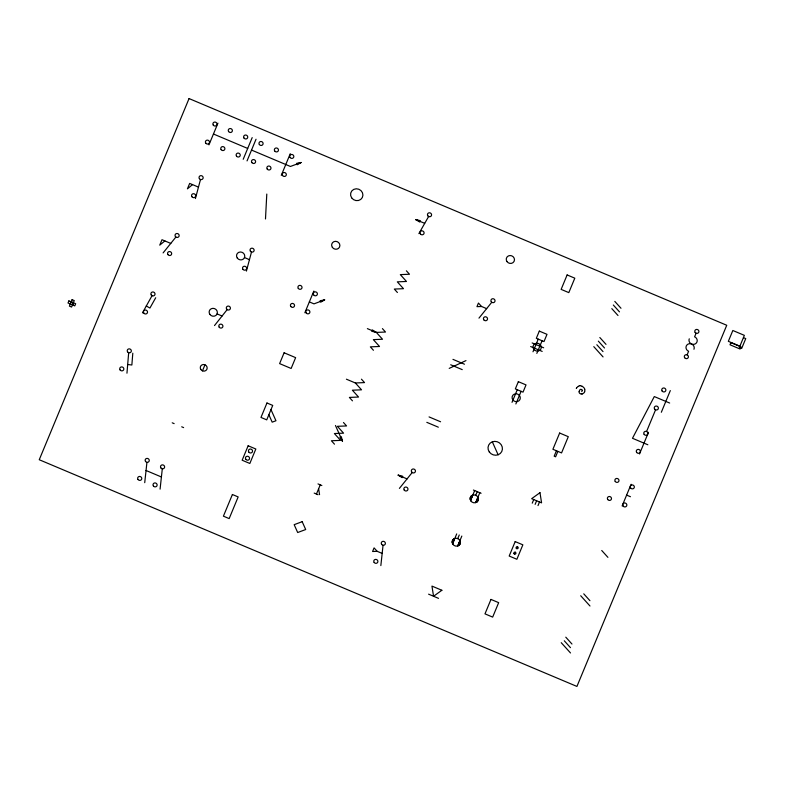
<?xml version="1.0" encoding="UTF-8"?>
<svg xmlns="http://www.w3.org/2000/svg" width="785" height="785" viewBox="0 0 785 785"><rect width="100%" height="100%" fill="white"/><g stroke="black" fill="none" stroke-linecap="round" stroke-linejoin="round"><path stroke-width="1.18" d="M265.487 218.966L266.792 194.052M132.802 353.201L131.86 365.005L127.739 364.505M126.954 373.189L128.681 352.7M144.725 482.667L146.932 462.375M160.081 489.143L162.299 468.851M380.843 565.592L383.051 545.31M195.416 198.566L200.509 179.49M246.402 271.1L251.494 252.034M70.169 303.913L71.052 301.783M72.612 304.943L73.496 302.814M208.957 144.852L217.945 123.176M243.203 159.286L252.191 137.62M247.039 160.905L256.028 139.239M281.285 175.349L290.273 153.674M202.461 370.854L204.973 364.809M304.855 312.744L313.843 291.068M316.433 494.04L320.241 484.855M452.592 543.819L456.703 533.908M470.568 500.477L474.68 490.566M512.026 402.342L517.266 389.703M532.995 351.778L538.235 339.14M457.763 538.598L459.264 534.987M475.739 495.257L477.241 491.645M515.863 403.961L521.103 391.322M536.832 353.397L542.082 340.759M457.714 545.977L461.825 536.067M475.69 502.635L479.802 492.725M532.25 503.165L533.741 499.554M579.359 390.95L579.781 389.968A5.034 4.73 25.3 0 1 580.272 389.497L580.478 389.389A1.344 1.256 25.3 0 1 580.959 389.35L581.155 389.389A2.453 2.306 25.3 0 1 581.469 389.527A1.56 1.462 25.3 0 1 581.989 389.939M556.428 450.767L554.181 456.183L555.613 456.791L557.86 451.375M514.528 554.043L515.274 552.238M516.775 548.627L517.521 546.821M535.125 504.382L536.626 500.771M538.01 505.599L539.501 501.978M646.575 431.495L655.563 409.819M639.51 453.975L648.498 432.299M622.122 505.942L631.111 484.276M661.333 412.253L670.321 390.587M687.111 354.879L688.602 351.268A4.17 3.915 25.3 0 1 686.267 346.028A4.17 3.915 25.3 0 1 691.605 344.036A4.17 3.915 25.3 0 0 696.943 342.044A4.17 3.915 25.3 0 0 694.597 336.814L696.099 333.203M142.477 312.862L152.045 295.68M155.705 297.75L149.925 308.044L146.275 305.973M418.886 233.616L428.62 216.503M214.511 325.559L227.13 309.653M163.103 252.907L175.869 237.08M478.968 318.131L491.744 302.303M399.398 488.398L412.164 472.56M576.602 387.967L577.161 387.348A1.177 1.099 25.3 0 1 577.377 387.113L578.231 386.406M192.551 184.622L187.429 188.832L189.676 183.415L198.477 187.124M164.879 240.926L159.748 245.136L161.995 239.71L170.796 243.429M301.097 162.485L297.162 164.762L296.544 163.368L301.097 162.485L290.421 166.469L251.534 150.072M324.666 299.88L320.731 302.156L320.113 300.763L324.666 299.88L313.99 303.864L309.349 301.901M449.206 368.391L465.976 360.609M581.754 391.587L582.244 390.704A1.452 1.364 25.3 0 0 582.225 390.39L582.146 390.174M582.303 393.913L582.568 393.805A21.391 20.067 25.3 0 0 583.746 393.01A4.327 4.062 25.3 0 0 584.06 392.755A2.051 1.923 25.3 0 0 584.472 392.225A3.523 3.297 25.3 0 0 584.658 391.774A5.73 5.367 25.3 0 0 584.756 391.401M481.539 306.484L476.956 306.67L478.448 303.059L481.539 306.484L486.661 308.642M373.434 350.277L370.343 346.852L379.528 346.479L373.336 339.63L382.521 339.257L376.339 332.408L372.296 329.906L371.737 331.26L376.339 332.408L385.513 332.035L382.423 328.611M346.401 379.194L355.36 382.972L364.544 382.599L361.453 379.175M377.173 551.315L372.581 551.502L374.082 547.891L377.173 551.315L382.167 553.425M415.697 219.545L420.299 220.683L419.739 222.037L415.697 219.545L424.656 223.323M398.123 475.131L402.725 476.269L402.165 477.633L398.123 475.131L407.091 478.909M743.444 337.628L745.75 338.6L741.678 348.422L739.372 347.451L744.357 335.352L732.837 330.495L728.343 341.328L739.862 346.185M213.451 134.009L247.697 148.453M532.152 342.937L543.671 347.794M669.664 403.039L654.297 396.562L632.484 438.285L647.841 444.761M530.65 346.548L542.18 351.405M244.498 257.568L249.453 259.658M452.955 359.363L464.475 364.22M367.37 328.63L376.339 332.408M450.708 364.78L462.228 369.637M217.092 313.912L222.047 316.002M626.616 495.109L630.463 496.728M429.061 416.913L440.581 421.771M426.814 422.34L438.334 427.197M71.209 301.803L73.378 302.716M473.394 490.026L481.077 493.265M318.003 483.913L321.85 485.532M172.219 422.811L174.142 423.625M181.698 426.795L183.621 427.609M314.196 493.098L318.043 494.717M146.02 470.48L161.376 476.956M428.59 594.166L438.521 598.347M582.019 386.249L581.832 386.161A10.254 9.616 25.3 0 0 581.41 385.975A1.541 1.442 25.3 0 0 581.086 385.877A9.292 8.713 25.3 0 0 579.958 385.739M614.802 301.401L620.994 308.26M613.311 305.022L619.493 311.871M611.809 308.633L617.991 315.482M599.828 337.521L606.01 344.37M598.327 341.132L604.509 347.981M596.826 344.743L603.008 351.592M593.784 346.646L603.057 356.92M406.394 270.815L409.485 274.25L400.311 274.622L406.493 281.472L397.308 281.844L403.49 288.694L394.315 289.066L397.406 292.491M601.732 550.491L607.914 557.35M583.755 593.833L589.937 600.692M580.714 595.736L589.986 606.01M355.36 382.972L361.542 389.821L352.367 390.194L358.549 397.043L349.374 397.416L352.465 400.841M565.779 637.175L571.961 644.024M564.278 640.786L570.459 647.645M561.236 642.689L570.509 652.963M343.477 422.516L346.568 425.941L337.383 426.314L343.565 433.163L334.39 433.536L340.572 440.385L331.398 440.758L334.488 444.182M342.495 441.199L339.925 437.294L341.338 436.774L342.495 441.199L335.47 425.499M477.682 497.818L478.369 499.103M477.447 498.397L478.261 499.937M477.201 498.975L478.045 500.565M476.966 499.554L477.771 501.075M476.73 500.133L477.447 501.497M476.485 500.712L477.094 501.86M476.25 501.291L476.701 502.155M476.004 501.87L476.289 502.4M472.05 495.413L472.393 496.071M471.638 495.678L472.158 496.65M471.265 495.992L471.913 497.229M470.921 496.375L471.677 497.808M470.608 496.826L471.432 498.387M470.352 497.366L471.196 498.966M470.176 498.053L470.951 499.535M470.136 499.024L470.715 500.114M459.706 541.159L460.393 542.455M459.47 541.738L460.285 543.279M459.225 542.317L460.069 543.907M458.989 542.896L459.794 544.417M458.744 543.475L459.47 544.839M458.509 544.054L459.117 545.202M458.273 544.633L458.725 545.496M458.028 545.212L458.312 545.742M454.073 538.755L454.417 539.413M453.661 539.02L454.181 539.992M453.288 539.334L453.936 540.571M452.935 539.717L453.701 541.15M452.631 540.168L453.455 541.729M452.376 540.708L453.22 542.298M452.189 541.395L452.974 542.877M452.16 542.366L452.739 543.456M492.323 441.827L498.112 454.77M270.982 409.633L275.957 420.75L272.179 422.153L268.863 414.745M318.622 488.77L319.564 494.648M579.173 391.558A19.419 18.212 25.3 0 1 579.31 391.087M579.124 391.774A4.641 4.357 25.3 0 0 579.085 392.058L579.104 392.294A2.424 2.267 25.3 0 0 579.242 392.696A1.58 1.482 25.3 0 0 579.467 393.059A2.296 2.149 25.3 0 0 579.84 393.413A3.12 2.924 25.3 0 0 580.37 393.756A1.403 1.315 25.3 0 0 580.772 393.893A6.123 5.74 25.3 0 0 581.135 393.952M582.303 393.913A5.858 5.495 25.3 0 1 581.342 393.962M584.835 389.939A16.279 15.268 25.3 0 1 584.825 390.901M584.796 389.546A9.273 8.694 25.3 0 0 584.717 389.164A4.749 4.455 25.3 0 0 584.599 388.771A1.864 1.747 25.3 0 0 584.364 388.3A3.268 3.062 25.3 0 0 584.148 388.016A12.325 11.559 25.3 0 0 583.785 387.623A7.222 6.78 25.3 0 0 583.49 387.339L583.284 387.142A6.025 5.652 25.3 0 0 582.47 386.475A4.995 4.681 25.3 0 0 582.136 386.308M579.84 385.749A1.531 1.433 25.3 0 0 579.261 385.847A3.837 3.591 25.3 0 0 578.741 386.092A12.089 11.343 25.3 0 0 578.349 386.328M576.268 388.418A8.488 7.958 25.3 0 1 576.484 388.114M693.95 349.266A4.17 3.915 25.3 0 0 691.605 344.036A4.17 3.915 25.3 0 1 689.259 338.806M68.894 300.871L68.01 303L74.781 305.856L75.664 303.726L68.894 300.871M72.092 299.674L69.414 306.13L71.582 307.043L74.261 300.586L72.092 299.674M189.057 98.567L39.25 459.735L576.926 686.433L726.743 325.265L189.057 98.567M284.111 352.779L279.617 363.612L291.137 368.469L295.631 357.636L284.111 352.779M248.148 445.772L242.153 460.226L249.836 463.464L255.832 449.01L248.148 445.772M266.969 402.99L260.973 417.434L266.733 419.867L272.729 405.413L266.969 402.99M232.399 494.501L223.411 516.167L229.171 518.6L238.159 496.925L232.399 494.501M518.345 381.667L515.343 388.899L523.026 392.137L526.019 384.905L518.345 381.667M539.315 331.103L536.322 338.325L544.005 341.563L546.998 334.341L539.315 331.103M567.123 274.936L561.138 289.38L568.811 292.619L574.806 278.175L567.123 274.936M559.646 433.035L552.905 449.285L561.55 452.925L568.291 436.676L559.646 433.035M490.978 599.416L484.983 613.86L492.666 617.108L498.661 602.654L490.978 599.416M515.186 541.591L509.19 556.035L516.873 559.273L522.859 544.829L515.186 541.591M730.894 342.603L729.991 344.772L740.078 349.021L740.971 346.852L730.894 342.603M539.972 492.686L531.661 498.681L541.581 502.861L539.972 492.686M441.867 590.271L433.555 596.257L431.946 586.091L441.867 590.271M302.176 521.682L294.169 524.674L297.682 532.524L305.699 529.532L302.176 521.682M512.801 399.82A4.17 3.905 25.3 0 0 519.915 399.614A4.17 3.905 25.3 0 0 515.863 393.785A4.17 3.905 25.3 0 0 512.801 399.82M200.803 369.47A3.493 3.277 25.3 0 0 206.779 369.509A3.493 3.277 25.3 0 0 203.57 364.515A3.493 3.277 25.3 0 0 200.803 369.47M138.013 479.468A2.08 1.953 25.3 0 0 141.575 479.36A2.08 1.953 25.3 0 0 139.544 476.446A2.08 1.953 25.3 0 0 138.013 479.468M145.51 461.413A2.08 1.953 25.3 0 0 149.062 461.305A2.08 1.953 25.3 0 0 147.04 458.391A2.08 1.953 25.3 0 0 145.51 461.413M153.379 485.944A2.08 1.953 25.3 0 0 156.931 485.837A2.08 1.953 25.3 0 0 154.91 482.922A2.08 1.953 25.3 0 0 153.379 485.944M160.866 467.889A2.08 1.953 25.3 0 0 164.428 467.781A2.08 1.953 25.3 0 0 162.397 464.867A2.08 1.953 25.3 0 0 160.866 467.889M120.085 369.931A2.08 1.953 25.3 0 0 123.647 369.823A2.08 1.953 25.3 0 0 121.616 366.909A2.08 1.953 25.3 0 0 120.085 369.931M127.582 351.866A2.08 1.953 25.3 0 0 131.134 351.768A2.08 1.953 25.3 0 0 129.113 348.854A2.08 1.953 25.3 0 0 127.582 351.866M143.773 313.048A2.08 1.953 25.3 0 0 147.325 312.94A2.08 1.953 25.3 0 0 145.304 310.026A2.08 1.953 25.3 0 0 143.773 313.048M151.26 294.983A2.08 1.953 25.3 0 0 154.822 294.875A2.08 1.953 25.3 0 0 152.79 291.961A2.08 1.953 25.3 0 0 151.26 294.983M167.911 254.575A2.08 1.953 25.3 0 0 171.473 254.468A2.08 1.953 25.3 0 0 169.442 251.553A2.08 1.953 25.3 0 0 167.911 254.575M175.408 236.52A2.08 1.953 25.3 0 0 178.96 236.413A2.08 1.953 25.3 0 0 176.939 233.498A2.08 1.953 25.3 0 0 175.408 236.52M191.913 196.721A2.08 1.953 25.3 0 0 195.475 196.613A2.08 1.953 25.3 0 0 193.444 193.699A2.08 1.953 25.3 0 0 191.913 196.721M199.4 178.666A2.08 1.953 25.3 0 0 202.962 178.558A2.08 1.953 25.3 0 0 200.931 175.644A2.08 1.953 25.3 0 0 199.4 178.666M209.86 314.373A4.17 3.905 25.3 0 0 216.974 314.167A4.17 3.905 25.3 0 0 212.921 308.338A4.17 3.905 25.3 0 0 209.86 314.373M219.172 327.149A2.08 1.953 25.3 0 0 222.724 327.051A2.08 1.953 25.3 0 0 220.703 324.136A2.08 1.953 25.3 0 0 219.172 327.149M226.659 309.094A2.08 1.953 25.3 0 0 230.221 308.986A2.08 1.953 25.3 0 0 228.19 306.072A2.08 1.953 25.3 0 0 226.659 309.094M237.256 258.029A4.17 3.905 25.3 0 0 244.38 257.823A4.17 3.905 25.3 0 0 240.328 251.995A4.17 3.905 25.3 0 0 237.256 258.029M242.889 269.255A2.08 1.953 25.3 0 0 246.451 269.157A2.08 1.953 25.3 0 0 244.42 266.243A2.08 1.953 25.3 0 0 242.889 269.255M250.386 251.2A2.08 1.953 25.3 0 0 253.938 251.092A2.08 1.953 25.3 0 0 251.916 248.178A2.08 1.953 25.3 0 0 250.386 251.2M245.793 459.274A2.08 1.953 25.3 0 0 249.355 459.166A2.08 1.953 25.3 0 0 247.324 456.252A2.08 1.953 25.3 0 0 245.793 459.274M248.796 452.052A2.08 1.953 25.3 0 0 252.348 451.944A2.08 1.953 25.3 0 0 250.327 449.03A2.08 1.953 25.3 0 0 248.796 452.052M290.784 306.444A2.08 1.953 25.3 0 0 294.346 306.336A2.08 1.953 25.3 0 0 292.314 303.422A2.08 1.953 25.3 0 0 290.784 306.444M298.28 288.389A2.08 1.953 25.3 0 0 301.832 288.281A2.08 1.953 25.3 0 0 299.811 285.367A2.08 1.953 25.3 0 0 298.28 288.389M306.15 312.921A2.08 1.953 25.3 0 0 309.702 312.813A2.08 1.953 25.3 0 0 307.681 309.898A2.08 1.953 25.3 0 0 306.15 312.921M313.637 294.866A2.08 1.953 25.3 0 0 317.199 294.758A2.08 1.953 25.3 0 0 315.168 291.843A2.08 1.953 25.3 0 0 313.637 294.866M205.768 143.135A2.08 1.953 25.3 0 0 209.33 143.037A2.08 1.953 25.3 0 0 207.299 140.123A2.08 1.953 25.3 0 0 205.768 143.135M213.255 125.08A2.08 1.953 25.3 0 0 216.817 124.972A2.08 1.953 25.3 0 0 214.786 122.058A2.08 1.953 25.3 0 0 213.255 125.08M221.125 149.621A2.08 1.953 25.3 0 0 224.687 149.513A2.08 1.953 25.3 0 0 222.665 146.599A2.08 1.953 25.3 0 0 221.125 149.621M228.621 131.556A2.08 1.953 25.3 0 0 232.183 131.448A2.08 1.953 25.3 0 0 230.152 128.534A2.08 1.953 25.3 0 0 228.621 131.556M236.491 156.097A2.08 1.953 25.3 0 0 240.053 155.989A2.08 1.953 25.3 0 0 238.022 153.075A2.08 1.953 25.3 0 0 236.491 156.097M243.978 138.032A2.08 1.953 25.3 0 0 247.54 137.934A2.08 1.953 25.3 0 0 245.519 135.02A2.08 1.953 25.3 0 0 243.978 138.032M251.857 162.573A2.08 1.953 25.3 0 0 255.41 162.466A2.08 1.953 25.3 0 0 253.388 159.551A2.08 1.953 25.3 0 0 251.857 162.573M259.344 144.509A2.08 1.953 25.3 0 0 262.906 144.411A2.08 1.953 25.3 0 0 260.875 141.496A2.08 1.953 25.3 0 0 259.344 144.509M267.214 169.05A2.08 1.953 25.3 0 0 270.776 168.942A2.08 1.953 25.3 0 0 268.745 166.027A2.08 1.953 25.3 0 0 267.214 169.05M274.711 150.985A2.08 1.953 25.3 0 0 278.263 150.887A2.08 1.953 25.3 0 0 276.241 147.972A2.08 1.953 25.3 0 0 274.711 150.985M282.58 175.526A2.08 1.953 25.3 0 0 286.132 175.418A2.08 1.953 25.3 0 0 284.111 172.504A2.08 1.953 25.3 0 0 282.58 175.526M290.067 157.471A2.08 1.953 25.3 0 0 293.629 157.363A2.08 1.953 25.3 0 0 291.598 154.449A2.08 1.953 25.3 0 0 290.067 157.471M332.369 247.373A4.17 3.905 25.3 0 0 339.493 247.157A4.17 3.905 25.3 0 0 335.43 241.329A4.17 3.905 25.3 0 0 332.369 247.373M351.651 197.849A6.251 5.868 25.3 0 0 362.327 197.526A6.251 5.868 25.3 0 0 356.243 188.783A6.251 5.868 25.3 0 0 351.651 197.849M420.338 233.861A2.08 1.953 25.3 0 0 423.9 233.763A2.08 1.953 25.3 0 0 421.869 230.849A2.08 1.953 25.3 0 0 420.338 233.861M427.825 215.806A2.08 1.953 25.3 0 0 431.387 215.698A2.08 1.953 25.3 0 0 429.356 212.784A2.08 1.953 25.3 0 0 427.825 215.806M374.131 562.403A2.08 1.953 25.3 0 0 377.693 562.295A2.08 1.953 25.3 0 0 375.662 559.381A2.08 1.953 25.3 0 0 374.131 562.403M381.628 544.339A2.08 1.953 25.3 0 0 385.18 544.231A2.08 1.953 25.3 0 0 383.159 541.316A2.08 1.953 25.3 0 0 381.628 544.339M404.206 490.056A2.08 1.953 25.3 0 0 407.768 489.958A2.08 1.953 25.3 0 0 405.737 487.043A2.08 1.953 25.3 0 0 404.206 490.056M411.693 472.001A2.08 1.953 25.3 0 0 415.255 471.893A2.08 1.953 25.3 0 0 413.234 468.979A2.08 1.953 25.3 0 0 411.693 472.001M483.786 319.799A2.08 1.953 25.3 0 0 487.338 319.691A2.08 1.953 25.3 0 0 485.316 316.777A2.08 1.953 25.3 0 0 483.786 319.799M491.273 301.734A2.08 1.953 25.3 0 0 494.835 301.636A2.08 1.953 25.3 0 0 492.803 298.722A2.08 1.953 25.3 0 0 491.273 301.734M506.973 261.572A4.17 3.905 25.3 0 0 514.087 261.366A4.17 3.905 25.3 0 0 510.034 255.537A4.17 3.905 25.3 0 0 506.973 261.572M452.876 544.29A4.17 3.905 25.3 0 0 459.99 544.083A4.17 3.905 25.3 0 0 455.938 538.255A4.17 3.905 25.3 0 0 452.876 544.29M470.853 500.948A4.17 3.905 25.3 0 0 477.967 500.742A4.17 3.905 25.3 0 0 473.914 494.913A4.17 3.905 25.3 0 0 470.853 500.948M489.281 451.944A7.291 6.839 25.3 0 0 501.733 451.581A7.291 6.839 25.3 0 0 494.638 441.376A7.291 6.839 25.3 0 0 489.281 451.944M533.771 349.256A4.17 3.905 25.3 0 0 540.885 349.04A4.17 3.905 25.3 0 0 536.832 343.212A4.17 3.905 25.3 0 0 533.771 349.256M514.028 553.631A1.04 0.981 25.3 0 0 515.814 553.641A1.04 0.981 25.3 0 0 514.862 552.149A1.04 0.981 25.3 0 0 514.028 553.631M516.275 548.205A1.04 0.981 25.3 0 0 518.061 548.224A1.04 0.981 25.3 0 0 517.109 546.733A1.04 0.981 25.3 0 0 516.275 548.205M607.737 499.515A2.08 1.953 25.3 0 0 611.289 499.407A2.08 1.953 25.3 0 0 609.268 496.493A2.08 1.953 25.3 0 0 607.737 499.515M615.224 481.45A2.08 1.953 25.3 0 0 618.786 481.352A2.08 1.953 25.3 0 0 616.755 478.438A2.08 1.953 25.3 0 0 615.224 481.45M623.094 505.991A2.08 1.953 25.3 0 0 626.656 505.883A2.08 1.953 25.3 0 0 624.624 502.969A2.08 1.953 25.3 0 0 623.094 505.991M630.59 487.927A2.08 1.953 25.3 0 0 634.143 487.828A2.08 1.953 25.3 0 0 632.121 484.914A2.08 1.953 25.3 0 0 630.59 487.927M636.645 452.405A2.08 1.953 25.3 0 0 640.197 452.297A2.08 1.953 25.3 0 0 638.176 449.383A2.08 1.953 25.3 0 0 636.645 452.405M644.132 434.34A2.08 1.953 25.3 0 0 647.694 434.233A2.08 1.953 25.3 0 0 645.663 431.318A2.08 1.953 25.3 0 0 644.132 434.34M654.621 409.063A2.08 1.953 25.3 0 0 658.183 408.956A2.08 1.953 25.3 0 0 656.152 406.041A2.08 1.953 25.3 0 0 654.621 409.063M662.108 390.999A2.08 1.953 25.3 0 0 665.67 390.901A2.08 1.953 25.3 0 0 663.639 387.976A2.08 1.953 25.3 0 0 662.108 390.999M684.667 357.724A2.08 1.953 25.3 0 0 688.219 357.617A2.08 1.953 25.3 0 0 686.198 354.702A2.08 1.953 25.3 0 0 684.667 357.724M695.147 332.438A2.08 1.953 25.3 0 0 698.709 332.34A2.08 1.953 25.3 0 0 696.678 329.415A2.08 1.953 25.3 0 0 695.147 332.438"/></g></svg>
